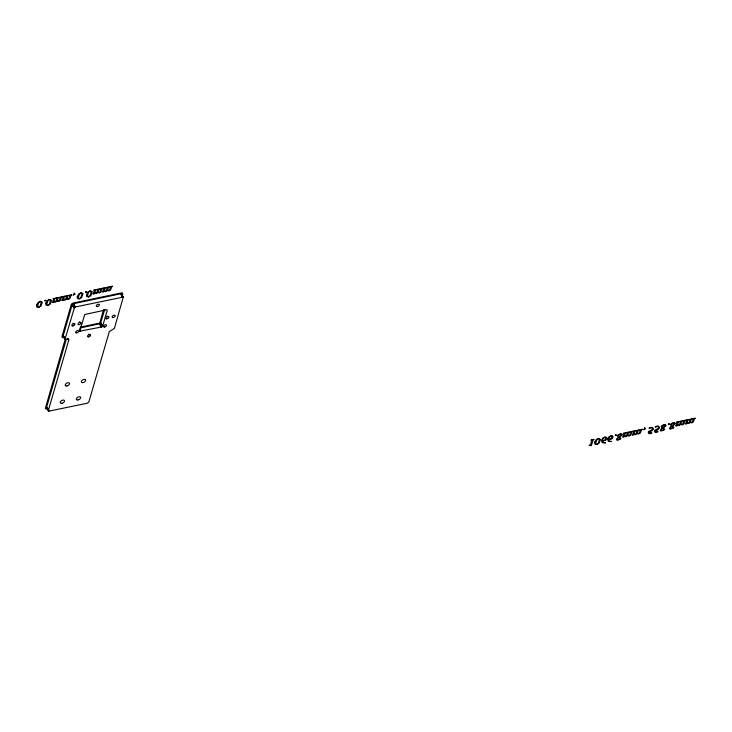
<?xml version="1.0" encoding="UTF-8"?>
<svg xmlns="http://www.w3.org/2000/svg" width="732" height="732" viewBox="0 0 732 732"><rect width="100%" height="100%" fill="white"/><g stroke="black" fill="none" stroke-linecap="round" stroke-linejoin="round"><path stroke-width="1.1" d="M64.965 339.428L74.582 307.12L123.26 297.073L114.412 328.384L109.306 331.614L88.81 402.115L87.108 403.268L48.879 411.137L48.404 410.313L68.771 340.096L68.14 339.236L65.047 339.511L63.098 336.098L72.221 304.594L73.593 303.67L120.615 293.807L121.558 294.465M47.251 408.063L46.619 407.202L66.347 339.181M65.45 338.367L45.384 408.209A3.065 1.72 -29.9 0 0 46.546 409.005L47.461 408.959M103.615 309.663L99.717 323.077L80.273 327.149M79.934 328.082L100.394 323.544L104.841 309.362M102.718 325.932L107.22 310.395L106.845 309.737L84.738 314.495L79.724 331.175L101.565 327.003L102.718 325.932L100.934 322.821M122.171 296.286L122.793 293.532A2.644 1.482 -29.9 0 0 121.805 292.837L72.843 303.103A2.654 1.482 -29.9 0 0 71.306 304.32L61.909 336.839A2.809 1.574 -29.9 0 0 62.925 337.507L64.16 337.37M64.169 336.519L63.181 336.327M107.11 315.977L108.601 317.404M79.23 321.815L80.73 323.242M88.773 334.057L90.274 335.485M73.081 323.105L74.582 324.532M121.302 293.843L123.369 297.348M121.055 293.779L123.342 297.576M120.917 293.779L122.701 296.881M120.615 293.807L122.4 296.918M100.824 323.068L102.608 326.17M100.641 323.315L102.425 326.417M100.394 323.544L102.178 326.646M100.101 323.745L101.885 326.847M99.781 323.892L101.565 327.003M99.461 323.992L101.245 327.094M73.593 303.67L75.378 306.772M73.264 303.771L75.048 306.873M73.109 303.835L74.893 306.937M72.797 304.018L74.582 307.12M72.523 304.228L74.307 307.33M72.303 304.466L74.005 307.696M72.111 304.841L73.895 307.943M79.303 329.08L80.639 331.413M79.44 329.894L80.337 331.44M67.911 338.257L68.808 339.813M67.875 338.541L68.771 340.096M63.126 335.832L65.432 339.666M63.098 336.098L65.157 339.584M47.424 408.072L48.76 410.405M46.619 407.202L48.879 411.137M46.592 407.495L48.742 411.091M46.61 407.623L48.522 410.936M36.637 304.979L36.6 306.873L38.54 307.55L41.001 306.003L42.319 302.225L40.315 301.236L38.137 302.453L36.637 304.979M45.869 303.048L45.832 304.942L47.772 305.61L50.233 304.073L51.551 300.294L49.556 299.306L47.37 300.523L45.869 303.048M77.336 296.451L77.299 298.354L79.239 299.022L81.71 297.485L83.018 293.706L81.023 292.709L78.836 293.935L77.336 296.451M86.577 294.52L86.541 296.414L88.481 297.091L90.942 295.545L92.259 291.766L90.256 290.778L88.069 291.995L86.577 294.52M594.768 442.119L594.732 444.013L596.672 444.681L599.142 443.144L600.45 439.365L598.456 438.377L596.269 439.593L594.768 442.119M602.592 439.776L602.537 440.554L603.653 440.71L605.309 439.63L605.867 437.498L604.952 437.26L603.433 438.239L602.592 439.776M608.75 438.486L608.695 439.264L609.811 439.42L611.467 438.34L612.016 436.208L611.11 435.97L609.591 436.949L608.75 438.486M56.95 298.144L56.117 301.117L54.47 301.74L53.958 301.474L54.973 298.482C57.865 297.54 51.148 298.866 53.564 298.766L52.731 302.051C50.645 302.289 54.15 303.249 53.82 301.794L55.531 302.115L57.059 301.062L58.78 301.438L60.244 300.568L61.598 297.11C64.462 296.14 57.7 297.457 60.253 297.412L59.393 300.504L57.691 301.026L57.252 300.779L58.258 297.86C61.287 296.789 54.324 298.107 56.95 298.144M66.53 296.131L65.697 299.113L64.05 299.736L63.538 299.47L64.553 296.478C67.436 295.536 60.729 296.863 63.144 296.762L62.311 300.038C60.225 300.285 63.73 301.245 63.4 299.791L65.111 300.111L66.639 299.049L68.36 299.434L69.824 298.565L71.178 295.106C74.042 294.136 67.28 295.453 69.833 295.408L68.973 298.5L67.271 299.022L66.832 298.766L67.838 295.856C70.867 294.786 63.904 296.103 66.53 296.131M97.649 289.616L96.825 292.599L95.178 293.212L94.666 292.946L95.682 289.964C98.564 289.012 91.857 290.339 94.272 290.238L93.431 293.523C91.354 293.77 94.858 294.731 94.529 293.276L96.231 293.587L97.768 292.535L99.479 292.91L100.943 292.05L102.297 288.591C105.17 287.621 98.399 288.939 100.952 288.884L100.092 291.977L98.399 292.498L97.951 292.251L98.957 289.341C101.995 288.262 95.023 289.579 97.649 289.616M107.229 287.612L106.396 290.586L104.749 291.208L104.237 290.943L105.262 287.96C108.144 287.008 101.428 288.335 103.843 288.234L103.011 291.519C100.934 291.766 104.429 292.727 104.1 291.263L105.811 291.583L107.348 290.531L109.059 290.906L110.523 290.037L111.877 286.587C114.741 285.617 107.979 286.926 110.532 286.88L109.672 289.973L107.97 290.494L107.531 290.247L108.537 287.328C111.575 286.258 104.603 287.575 107.229 287.612M627.397 432.694L626.565 435.677L624.918 436.299L624.414 436.034L625.43 433.042C628.312 432.1 621.596 433.426 624.012 433.326L623.179 436.601C621.102 436.848 624.597 437.809 624.268 436.354L625.979 436.675L627.516 435.613L629.227 435.998L630.691 435.128L632.045 431.67C634.918 430.7 628.148 432.017 630.7 431.972L629.84 435.064L628.148 435.586L627.699 435.33L628.706 432.42C631.743 431.349 624.771 432.667 627.397 432.694M636.977 430.69L636.145 433.673L634.498 434.296L633.985 434.021L635.001 431.038C637.883 430.087 631.176 431.413 633.592 431.313L632.759 434.598C630.673 434.845 634.177 435.805 633.848 434.351L635.559 434.671L637.087 433.609L638.807 433.985L640.271 433.124L641.625 429.666C644.489 428.696 637.728 430.013 640.28 429.959L639.42 433.051L637.718 433.573L637.279 433.326L638.286 430.416C641.314 429.345 634.351 430.654 636.977 430.69M680.412 421.595L679.58 424.578L677.933 425.191L677.429 424.926L678.445 421.943C681.327 420.992 674.611 422.318 677.027 422.218L676.194 425.502C674.117 425.75 677.612 426.71 677.283 425.255L678.994 425.567L680.531 424.514L682.242 424.889L683.706 424.029L685.061 420.571C687.934 419.601 681.163 420.909 683.715 420.863L682.855 423.956L681.163 424.478L680.714 424.231L681.721 421.321C684.759 420.241 677.786 421.559 680.412 421.595M689.992 419.592L689.16 422.565L687.513 423.188L687 422.922L688.016 419.93C690.898 418.988 684.191 420.314 686.607 420.214L685.774 423.499C683.688 423.737 687.192 424.697 686.863 423.242L688.574 423.563L690.102 422.51L691.822 422.886L693.286 422.016L694.641 418.567C697.505 417.588 690.743 418.905 693.296 418.86L692.435 421.952L690.734 422.474L690.294 422.227L691.301 419.308C694.329 418.237 687.366 419.555 689.992 419.592M41.321 301.95L40.333 305.793L38.586 307.312L37.542 306.342L38.54 302.929L40.315 301.474L41.321 301.95M50.554 300.019L49.566 303.862L47.818 305.372L46.784 304.411L47.772 300.998L49.556 299.544L50.554 300.019M82.021 293.422L81.032 297.265L79.285 298.784L78.251 297.814L79.239 294.401L81.023 292.946L82.021 293.422M91.262 291.492L90.265 295.335L88.517 296.853L87.483 295.884L88.481 292.471L90.256 291.016L91.262 291.492M599.453 439.09L598.465 442.933L596.717 444.443L595.683 443.482L596.681 440.06L598.456 438.614L599.453 439.09M589.242 445.312L591.273 445.77L593.249 439.767C596.946 438.678 588.235 440.408 591.712 440.133L590.568 444.809L589.242 445.312M605.428 442.814L602.253 442.714L601.365 440.316L602.811 438.148L604.961 436.995L606.599 437.279L606.874 438.624L605.812 440.188L602.564 440.957L603.388 442.503L605.428 442.814M611.586 441.524L608.411 441.423L607.523 439.035L608.969 436.858L611.11 435.705L612.757 435.988L613.032 437.333L611.97 438.898L608.722 439.667L609.546 441.213L611.586 441.524M653.209 429.098L651.873 430.846L648.936 432.219L649.22 432.905C653.008 431.194 652.596 434.268 648.927 433.655C646.237 430.443 651.819 431.404 652.441 428.87L652.249 427.845L651.178 427.644L649.247 428.595C648.003 427.799 652.075 426.957 652.743 427.616L653.209 429.098M659.358 427.808L658.031 429.565L655.094 430.928L655.378 431.615C659.166 429.904 658.754 432.987 655.085 432.365C652.413 429.172 657.986 430.096 658.599 427.58L658.407 426.555L657.336 426.353L655.405 427.305C654.161 426.509 658.233 425.667 658.901 426.326L659.358 427.808M618.97 434.643L618.256 435.723L618.842 436.903L621.258 434.771L621.12 434.122L620.16 434.049L618.97 434.643M662.753 425.475L662.039 426.555L662.625 427.735L665.04 425.603L664.894 424.953L663.933 424.88L662.753 425.475M671.985 423.544L671.271 424.624L671.857 425.804L674.273 423.672L674.135 423.023L673.175 422.95L671.985 423.544M622.118 434.854L619.638 437.242L620.873 438.395L620.031 439.438L616.792 440.088L616.426 439.218L618.458 437.169L617.36 435.805L618.366 434.57L621.788 433.893L622.118 434.854M665.9 425.685L663.421 428.074L664.656 429.227L663.814 430.26L660.575 430.919L660.209 430.041L662.24 428L661.133 426.637L662.149 425.402L665.571 424.725L665.9 425.685M675.133 423.746L672.653 426.143L673.888 427.296L673.047 428.33L669.807 428.989L669.441 428.11L671.473 426.061L670.375 424.697L671.381 423.471L674.803 422.785L675.133 423.746M619.995 438.605L619.428 439.41L617.433 439.859L617.918 438.422L619.226 437.498L619.995 438.605M663.778 429.437L663.21 430.242L661.216 430.69L661.691 429.254L663.009 428.33L663.778 429.437M673.01 427.497L672.443 428.302L670.448 428.76L670.933 427.314L672.241 426.399L673.01 427.497M74.957 294.154L73.209 295.152L74.545 294.026L73.987 293.02L74.957 294.154M645.404 428.714L643.657 429.711L644.993 428.577L644.434 427.58L645.404 428.714M45.082 300.358L44.881 301.09L46.143 300.477L45.082 300.358M85.79 291.839L85.58 292.562L86.852 291.958L85.79 291.839M615.53 434.918L615.328 435.641L616.591 435.037L615.53 434.918M668.545 423.81L668.343 424.542L669.606 423.938L668.545 423.81M76.796 332.859A1.702 0.952 -29.9 0 0 78.617 330.873A1.702 0.952 -29.9 0 0 75.991 331.413A1.702 0.952 -29.9 0 0 76.796 332.859M113.039 317.532A1.702 0.952 -29.9 0 0 115.217 315.693A1.702 0.952 -29.9 0 0 112.765 315.821A1.702 0.952 -29.9 0 0 113.039 317.532M97.374 306.552A1.702 0.952 -29.9 0 0 99.369 304.631A1.702 0.952 -29.9 0 0 96.807 304.979A1.702 0.952 -29.9 0 0 97.374 306.552M66.923 385.965A2.379 1.336 -29.9 0 0 69.458 383.184A2.379 1.336 -29.9 0 0 65.779 383.952A2.379 1.336 -29.9 0 0 66.923 385.965M72.761 325.969A1.702 0.952 -29.9 0 0 74.911 324.111A1.702 0.952 -29.9 0 0 72.441 324.276A1.702 0.952 -29.9 0 0 72.761 325.969M61.891 403.323A2.379 1.336 -29.9 0 0 64.425 400.541A2.379 1.336 -29.9 0 0 60.747 401.31A2.379 1.336 -29.9 0 0 61.891 403.323M78.013 399.937A2.379 1.336 -29.9 0 0 80.538 397.156A2.379 1.336 -29.9 0 0 76.869 397.924A2.379 1.336 -29.9 0 0 78.013 399.937M83.045 382.58A2.379 1.336 -29.9 0 0 85.58 379.798A2.379 1.336 -29.9 0 0 81.902 380.567A2.379 1.336 -29.9 0 0 83.045 382.58M88.416 336.921A1.702 0.952 -29.9 0 0 90.603 335.082A1.702 0.952 -29.9 0 0 88.151 335.21A1.702 0.952 -29.9 0 0 88.416 336.921M104.676 327.021A1.702 0.952 -29.9 0 0 106.488 325.035A1.702 0.952 -29.9 0 0 103.862 325.584A1.702 0.952 -29.9 0 0 104.676 327.021M78.983 324.669A1.702 0.952 -29.9 0 0 81.051 322.766A1.702 0.952 -29.9 0 0 78.525 323.041A1.702 0.952 -29.9 0 0 78.983 324.669M106.771 318.841A1.702 0.952 -29.9 0 0 108.931 316.983A1.702 0.952 -29.9 0 0 106.469 317.139A1.702 0.952 -29.9 0 0 106.771 318.841"/></g></svg>
